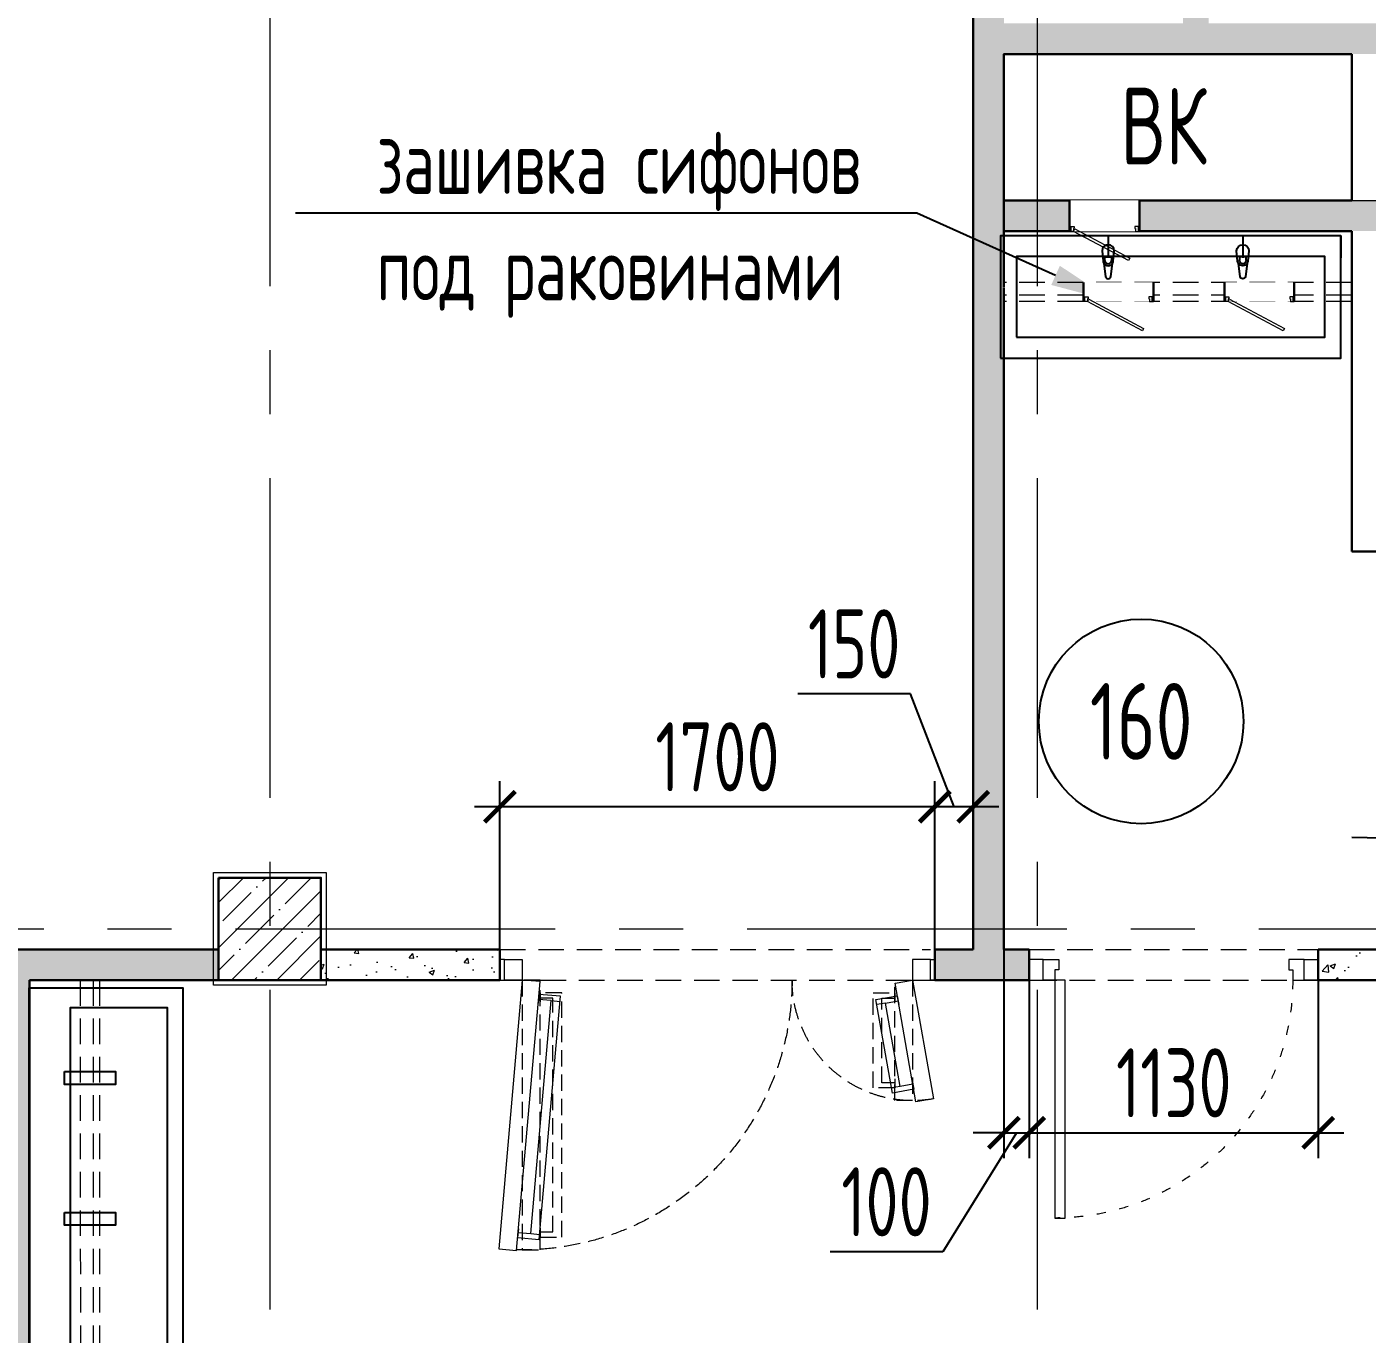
# Model space of a CAD drawing. Header units: millimetres. Extents: x -360149 to 9420325, y 0 to 292181.
# Drawn here: x -201184 to -195944, y 117017 to 122127 of the extents above; entities that cross this region are included whole.
import ezdxf
from ezdxf import colors
from ezdxf.entities.mleader import LeaderData, LeaderLine
from ezdxf.enums import TextEntityAlignment as Align
from ezdxf.math import Vec2, Vec3

# ---------------------------------------------------------------- set-up
doc = ezdxf.new("R2010")
doc.units = ezdxf.units.MM
doc.header["$MEASUREMENT"] = 0
doc.set_wipeout_variables(frame=1)
for name, pattern in [('ACAD_ISO03W100', [30, 12, -18]), ('ADSK_Штриховая_ш2 п1', [3, 2, -1]), ('CENTER', [2, 1.25, -0.25, 0.25, -0.25]), ('DASHED', [19.049999999999997, 12.7, -6.35])]:
    doc.linetypes.add(name, pattern=pattern)
doc.layers.get('0').update_dxf_attribs({"color": 250, "lineweight": 9})
for name, color, linetype, lineweight in [('_0', 250, 'Continuous', 9), ('_АР ТЕКСТ', 250, 'Continuous', 25), ('АР_Выноски АПР', 7, 'Continuous', 5), ('АР_Двери', 5, 'Continuous', 18), ('АР_Колонны', 5, 'Continuous', 30), ('АР_Колонны Штрих', 250, 'Continuous', 5), ('АР_Маркер экспликации', 239, 'Continuous', 13), ('АР_Номер помещения', 1, 'Continuous', 25), ('АР_Оси', 193, 'Continuous', 9), ('АР_Отметки', 250, 'Continuous', 15), ('АР_Перегородки витражные', 152, 'Continuous', 13), ('АР_Перегородки газоблок', 165, 'Continuous', 30), ('АР_Перегородки газоблок_Штрих', 165, 'Continuous', 5), ('АР_Помещения_площадь', 19, 'Continuous', 9), ('АР_Размеры дверей', 15, 'Continuous', 0), ('АР_тонкая линия', 250, 'Continuous', 0)]:
    doc.layers.add(name, color=color, linetype=linetype, lineweight=lineweight)
for name, color, linetype in [('АР_Отверстия', 251, 'Continuous'), ('ТХ_ВК_трапы', 5, 'Continuous'), ('ТХ_сантехника', 253, 'Continuous')]:
    doc.layers.add(name, color=color, linetype=linetype)
doc.styles.add('ICOCPEUR', font='isocpeur.ttf')
doc.styles.add('ISOCPEUR', font='isocpeur.ttf', dxfattribs={"width": 0.7})
doc.styles.get("Standard").update_dxf_attribs({"font": 'isocpeur.ttf'})
doc.dimstyles.new('R_100', dxfattribs={"dimtxt": 270, "dimasz": 120, "dimexe": 100, "dimexo": 0, "dimgap": 60, "dimtad": 1, "dimdec": 0, "dimrnd": 5, "dimzin": 0, "dimdsep": 46, "dimtxsty": 'ISOCPEUR', "dimblk": 'ARCHTICK', "dimcen": 0, "dimdle": 100, "dimclrd": 256, "dimclre": 256, "dimclrt": 256, "dimadec": 0, "dimazin": 0, "dimtfac": 2, "dimtdec": 0, "dimtofl": 0, "dimtmove": 1, "dimatfit": 3, "dimfxl": 1, "dimtvp": 3, "dimtolj": 1, "dimtzin": 0, "dimarcsym": 0})
pattern_1 = [(49.99999999999999, (0, 0), (215.178054780226, -18.82564049477853), [22.5, -247.5]), (355, (0, 0), (-41.6254000839, 225.6576401100035), [18, -198]), (100.45144446, (17.9315043, -1.5688032), (173.5526540181336, 206.8319972905888), [19.12205759999999, -210.3426336]), (46.18420000000001, (0, 60), (320.1723992014717, -49.65578423792296), [33.75, -371.25]), (96.63563549, (26.6810235, 55.86200789999999), (280.3985837022685, 292.2355802323651), [28.6831026, -315.5141279999999]), (351.1841639899999, (0, 60), (280.3985835164319, 292.2355800809971), [27, -297.0000003]), (21, (30, 45), (179.0721156355385, -120.7856671996016), [22.5, -247.5]), (326.0000000000001, (30, 45), (72.99459957647451, 217.5450135140559), [18, -198]), (71.45144474, (44.92267620000001, 34.9345278), (252.0667130189913, 96.75934584190615), [19.122057, -210.3426336]), (37.50000000000001, (0, 0), (3.647956595187201, 99.86815614939344), [0, -195.6, 0, -201, 0, -198.75]), (7.499999999999999, (0, 0), (78.92086123264458, 118.3235135647081), [0, -114.6, 0, -191.1, 0, -75.75]), (327.5, (-66.9, 0), (160.1467308517227, -6.766461520313927), [0, -75, 0, -234, 0, -310.5]), (317.5, (-96.9, 0), (174.9558508027159, 30.03149469969532), [0, -97.5, 0, -155.4, 0, -220.5])]

# ---------------------------------------------------------------- blocks, each defined once
blk = doc.blocks.new('*U1084')
for points in [[(-55, -80), (-55, 0), (-115, 0), (-115, -40), (-100, -40), (-100, -80), (-55, -80)], [(0, 0), (0, -80), (-55, -80), (-55, 0), (0, 0)], [(-1130, -1.84741111297626e-13), (-1130, -80.00000000000018), (-1075, -80.00000000000018), (-1075, -1.84741111297626e-13), (-1130, -1.84741111297626e-13)], [(-1075, -80.00000000000018), (-1075, -1.84741111297626e-13), (-1015, -1.84741111297626e-13), (-1015, -40.00000000000018), (-1030, -40.00000000000018), (-1030, -80.00000000000018), (-1075, -80.00000000000018)]]:
    blk.add_lwpolyline(points)
blk.add_lwpolyline([(-100, -80), (-99.99999999999984, -1010), (-139.9999999999999, -1010), (-140, -80)], close=True)
at = {"linetype": 'ACAD_ISO03W100', "ltscale": 3}
blk.add_arc((-100, -80), 930.0000000000003, 180, 270, dxfattribs=at)
blk = doc.blocks.new('*U49')
at = {"layer": 'АР_Номер помещения', "color": 7}
blk.add_circle((751.6294781900615, 3747.195448254171), 400, dxfattribs=at)
at = {"layer": 'АР_Помещения_площадь', "color": 7}
blk.add_line((3037.965397160354, 2935.877906606682), (2615.61704077886, 2935.877906606682), dxfattribs=at)
at = {"color": 7, "style": 'ISOCPEUR', "width": 0.7, "flags": 1}
blk.add_attdef('КАТЕГОРИЯ', (-499.1655280450395, -2092.186355050572), '', height=250, dxfattribs=at)
at = {"layer": 'АР_Номер помещения', "color": 7, "style": 'ISOCPEUR', "width": 0.7}
blk.add_attdef('НОМЕР_ПОМЕЩЕНИЯ', text='', height=300, dxfattribs=at).set_placement((751.6294781871511, 3747.195448254171), align=Align.MIDDLE_CENTER)
at = {"layer": 'АР_Помещения_площадь', "color": 7, "style": 'ISOCPEUR', "width": 0.7}
blk.add_attdef('ПЛОЩАДЬ_ПОМЕЩЕНИЯ', text='', height=200, dxfattribs=at).set_placement((3042.85155513354, 3182.383436574031), align=Align.MIDDLE_RIGHT)
at = {"layer": 'АР_Помещения_площадь', "color": 7, "lineweight": 30, "width": 0.7, "flags": 104}
blk.add_attdef('ИМЯ_ПОМЕЩЕНИЯ', text='', height=100, dxfattribs=at).set_placement((157.6277002443094, 1217.141369806137), align=Align.MIDDLE_CENTER)
blk = doc.blocks.new('_ArchTick')
at = {"color": 0, "linetype": 'ByBlock', "const_width": 0.15}
blk.add_lwpolyline([(-0.5, -0.5), (0.5, 0.5)], dxfattribs=at)
blk = doc.blocks.new('*D779')
at = {"layer": 'АР_Размеры дверей', "lineweight": -2, "ltscale": 100, "transparency": 16777216}
for p, q in [((-197264.9518180368, 118400.6824585483), (-197264.9518180368, 117704)), ((-196134.9514220528, 118400.6376679339), (-196134.9514220528, 117704)), ((-197364.9518180368, 117804), (-196034.9514220528, 117804))]:
    blk.add_line(p, q, dxfattribs=at)
at = {"layer": 'АР_Размеры дверей', "lineweight": -2, "ltscale": 100, "transparency": 16777216, "xscale": 120, "yscale": 120, "zscale": 120, "rotation": 180}
blk.add_blockref('_ArchTick', (-197264.9518180368, 117804), dxfattribs=at)
at = {"layer": 'АР_Размеры дверей', "lineweight": -2, "ltscale": 100, "transparency": 16777216, "xscale": 120, "yscale": 120, "zscale": 120}
blk.add_blockref('_ArchTick', (-196134.9514220528, 117804), dxfattribs=at)
at = {"layer": 'АР_Размеры дверей', "ltscale": 100, "transparency": 16777216, "insert": (-196699.9516200448, 117999), "char_height": 270, "attachment_point": 5, "style": 'ISOCPEUR'}
blk.add_mtext('\\A1;1130', dxfattribs=at)
blk = doc.blocks.new('1700-3')
for p, q in [((-415.6253960109271, 1464.7246370686), (-421.70308222927, 1430.256365713171)), ((-89.72475516944473, 1407.25956105806), (-95.8024413877863, 1372.791289702638))]:
    blk.add_line(p, q)
at = {"linetype": 'DASHED', "ltscale": 5}
for p, q in [((-80.16743889310469, 100.1580923310214), (-83.21788988918979, 135.0249067642405)), ((-991.1908125178136, 20.45387493389349), (-994.2412635138994, 55.32068936711953))]:
    blk.add_line(p, q, dxfattribs=at)
for points in [[(-476.2561586545376, 1526.041877320866), (-12.13058800625615, 1444.204016778862), (0, 1513.000000000015), (-464.1255706482814, 1594.837860542019)], [(0, -13), (-1050.701037039408, -104.9244294936596), (-1056.78949948028, -35.33298535108734), (-6.088462440708092, 56.59144414252825)]]:
    blk.add_lwpolyline(points, close=True)
for points in [[(80, 1600.000000000015), (0, 1600.000000000015), (0, 1583.000000000015), (80, 1583.000000000015), (80, 1600.000000000015)], [(0, 1583.000000000015), (80, 1583.000000000015), (80, 1513.000000000015), (50, 1513.000000000015), (50, 1513.000000000015), (0, 1513.000000000015), (0, 1583.000000000015)], [(-392.1956552634247, 1511.219742561078), (-426.6639266188386, 1517.297428779418), (-441.3992372895275, 1433.729329266512), (-76.10628632755558, 1369.318326149302), (-61.37097565686662, 1452.886425662208), (-95.83924701230725, 1458.964111880553)], [(-406.9677715586075, 1513.824465226083), (-415.6253960109271, 1464.7246370686), (-89.72475516944475, 1407.25956105806), (-81.06713071712524, 1456.359389215543)], [(-971.9025444605915, -27.90633910566137), (-1006.769358893734, -30.95679010174195), (-1014.165157475821, 53.5775745122065), (-63.29399592736806, 136.7680216191447), (-55.89819734544509, 52.2336570052403), (-90.76501177867341, 49.18320600915217)], [(-986.8454649319701, -29.21367524684861), (-991.1908125178136, 20.45387493389349), (-80.16743889310469, 100.1580923310214), (-75.82209130729406, 50.49054215033096)], [(0, -83), (80, -83), (80, -13), (50, -13), (50, -13), (0, -13), (0, -83)], [(80, -100), (0, -100), (0, -83), (80, -83), (80, -100)]]:
    blk.add_lwpolyline(points)
for points in [[(-471.2854556929224, 1443.142727846411), (0, 1443.142727846411), (0, 1513.000000000015), (-471.2854556929224, 1513.000000000015)], [(0, -13), (-1054.714544307331, -12.99999999778794), (-1054.714544307331, 56.85727215581591), (1.600852783667506e-10, 56.85727215354564)]]:
    blk.add_lwpolyline(points, close=True, dxfattribs=at)
for points in [[(-385.9281835410744, 1443.142727846411), (-420.9281835410608, 1443.142727846411), (-420.928183541094, 1358.285455696284), (-50.00000000003325, 1358.285455696284), (-50.00000000000006, 1443.142727846411), (-85.00000000001363, 1443.142727846411)], [(-400.9281835410745, 1443.142727846411), (-400.9281835410804, 1393.285455696284), (-70.00000000001961, 1393.285455696284), (-70.0000000000137, 1443.142727846411)], [(-969.5033349099207, 56.85727215578422), (-1004.503334909845, 56.85727215586533), (-1004.503334909845, 141.7145443094692), (-49.9999999998207, 141.7145443071989), (-49.99999999998079, 56.85727215365327), (-84.99999999999099, 56.85727215373439)], [(-984.5033349099207, 56.85727215578905), (-984.5033349098445, 106.714544309391), (-69.99999999988664, 106.7145443072772), (-69.99999999999099, 56.85727215372955)]]:
    blk.add_lwpolyline(points, dxfattribs=at)
for centre, radius, start, end in [((0, 1513.000000000015), 471.2854556929224, 170, 269.999999999991), ((-2.398792275926098e-10, -13), 1054.714544307091, 89.99999999999099, 181.2023287772808)]:
    blk.add_arc(centre, radius, start, end, dxfattribs=at)
blk = doc.blocks.new('*D811')
at = {"layer": 'АР_Размеры дверей', "lineweight": -2, "ltscale": 100, "transparency": 16777216}
for p, q in [((-199333.872557346, 118400.8227127713), (-199333.872557346, 119178.5168576669)), ((-197633.8725714757, 118400.8227127713), (-197633.8725714757, 119178.5168576669)), ((-197533.8725714757, 119078.5168576669), (-199433.872557346, 119078.5168576669))]:
    blk.add_line(p, q, dxfattribs=at)
at = {"layer": 'АР_Размеры дверей', "lineweight": -2, "ltscale": 100, "transparency": 16777216, "xscale": 120, "yscale": 120, "zscale": 120, "rotation": 180}
blk.add_blockref('_ArchTick', (-199333.872557346, 119078.5168576669), dxfattribs=at)
at = {"layer": 'АР_Размеры дверей', "lineweight": -2, "ltscale": 100, "transparency": 16777216, "xscale": 120, "yscale": 120, "zscale": 120}
blk.add_blockref('_ArchTick', (-197633.8725714757, 119078.5168576669), dxfattribs=at)
at = {"layer": 'АР_Размеры дверей', "ltscale": 100, "transparency": 16777216, "insert": (-198483.8725644109, 119273.5168576669), "char_height": 270, "attachment_point": 5, "style": 'ISOCPEUR'}
blk.add_mtext('\\A1;1700', dxfattribs=at)
blk = doc.blocks.new('раковина столовая 2')
for points in [[(970111.9396798526, -22806.08935677988), (970111.9447095923, -17235.87441789324), (969511.9447095923, -17235.87441789324), (969511.9396798526, -22806.08935677988)], [(969571.9394976979, -22746.08935677928), (969571.9347219664, -17313.96507462231), (969951.9347219664, -17313.96513450018), (969951.9394976979, -22746.08941665715)], [(969974.7074482669, -17563.96513450018), (969774.7074482669, -17563.96513450018), (969774.7074482669, -17613.96513450018), (969974.7074482669, -17613.96513450018)], [(969974.7074482669, -18113.96513450018), (969774.7074482669, -18113.96513450018), (969774.7074482669, -18163.96513450018), (969974.7074482669, -18163.96513450018)]]:
    blk.add_lwpolyline(points, close=True)
blk = doc.blocks.new('смеситель короткий')
for p, q in [((41.95281027909368, 21.00000000011642), (0, 25)), ((24.91040886752307, 13.60000000009313), (39.78100593853742, 13.60000000009313)), ((24.91040886752307, -13.59999999997672), (24.91040886752307, 13.60000000009313)), ((104.4000000003725, 11.10000000009313), (51.46626196149737, 17.72976797923911)), ((0, -25), (41.95281027909368, -21)), ((39.78100593853742, -13.59999999997672), (24.91040886752307, -13.59999999997672)), ((51.46626196149737, -17.72976797923911), (104.4000000003725, -11.09999999997672))]:
    blk.add_line(p, q)
for centre, major_axis, ratio, start_param, end_param in [((0, 0), (-17.67766952966472, 17.67766952966472), 0.9999999999998838, -0.7853981633975065, 2.356194490192287), ((39.78100593853742, 0), (9.616652224137074, 9.616652224137077), 0.9999999999997804, 3.926990816987351, 7.068583470577144), ((40.05289184302092, 0), (-14.90989084578103, 14.90989084578102), 0.9999999999992423, -1.357360455577257, -0.8756248293274875), ((40.05289184302092, 0), (14.90989084570516, 14.90989084570517), 1, 4.498953109162998, 6.496621178401278), ((103.0097633138648, 8.731149137020111e-11), (7.910207267981215, 7.910207267981219), 0.9999999999993545, 4.051588559454646, 6.943985728119452), ((40.05289184302092, 0), (14.90989084573811, 14.90989084573811), 0.9999999999988525, 4.017217482909098, 4.498953109156932)]:
    blk.add_ellipse(centre, major_axis=major_axis, ratio=ratio, start_param=start_param, end_param=end_param)
blk = doc.blocks.new('раковина')
at = {"layer": 'ТХ_сантехника'}
for p, q in [((968010.4086821892, -23753.9982091662), (968100.0335356699, -23753.9982091662)), ((968010.4086821892, -24153.9982091662), (968100.0335356699, -24153.9982091662)), ((968010.4086821892, -24703.9982091662), (968100.0335356699, -24703.9982091662))]:
    blk.add_line(p, q, dxfattribs=at)
for points in [[(968510.4086821892, -25143.9982091662), (968510.4086821892, -23753.9982091662), (968010.4086821892, -23753.9982091662), (968010.4086821892, -25143.9982091662)], [(968425.4086821892, -25078.9982091662), (968425.4086821892, -23818.9982091662), (968095.4086821892, -23818.9982091662), (968095.4086821892, -25078.9982091662)]]:
    blk.add_lwpolyline(points, close=True, dxfattribs=at)
at = {"layer": 'ТХ_сантехника', "ltscale": 100, "xscale": -1, "rotation": 180}
blk.add_blockref('смеситель короткий', (968072.0995176868, -24153.9982091662), dxfattribs=at)
at = {"layer": 'ТХ_сантехника'}
blk.add_blockref('смеситель короткий', (968072.0995176868, -24703.9982091662), dxfattribs=at)
blk = doc.blocks.new('_DotSmall')
at = {"color": 0, "linetype": 'ByBlock', "const_width": 0.5}
blk.add_lwpolyline([(-0.0625, 0, 1), (0.0625, 0, 1)], format="xyb", close=True, dxfattribs=at)
blk = doc.blocks.new('*D1358')
at = {"layer": 'АР_Размеры дверей', "lineweight": -2, "ltscale": 100, "transparency": 16777216}
for p, q in [((-197728.689134588, 119519.9093634707), (-198169.989134588, 119519.9093634707)), ((-197558.8938412293, 119078.5168576669), (-197728.689134588, 119519.9093634707)), ((-197633.8725714757, 118520.6639668389), (-197633.8725714757, 119178.5168576669)), ((-197483.9151109829, 118520.6639668389), (-197483.9151109829, 119178.5168576669)), ((-197383.9151109829, 119078.5168576669), (-197733.8725714757, 119078.5168576669))]:
    blk.add_line(p, q, dxfattribs=at)
at = {"layer": 'АР_Размеры дверей', "lineweight": -2, "ltscale": 100, "transparency": 16777216, "xscale": 120, "yscale": 120, "zscale": 120, "rotation": 180}
blk.add_blockref('_ArchTick', (-197633.8725714757, 119078.5168576669), dxfattribs=at)
at = {"layer": 'АР_Размеры дверей', "lineweight": -2, "ltscale": 100, "transparency": 16777216, "xscale": 120, "yscale": 120, "zscale": 120}
blk.add_blockref('_ArchTick', (-197483.9151109829, 119078.5168576669), dxfattribs=at)
at = {"layer": 'АР_Размеры дверей', "ltscale": 100, "transparency": 16777216, "insert": (-197949.339134588, 119714.9093634707), "char_height": 270, "attachment_point": 5, "style": 'ISOCPEUR'}
blk.add_mtext('\\A1;150', dxfattribs=at)
blk = doc.blocks.new('*D1359')
at = {"layer": 'АР_Размеры дверей', "lineweight": -2, "ltscale": 100, "transparency": 16777216}
for p, q in [((-197363.9151109828, 118520.6738749546), (-197363.9151109828, 117704)), ((-197264.9617261183, 118520.6820453011), (-197264.9617261183, 117704)), ((-197314.4384185506, 117804), (-197602.3523253258, 117339.017400854)), ((-197363.9151109828, 117804), (-197483.9151109828, 117804)), ((-197363.9151109828, 117804), (-197264.9617261183, 117804)), ((-197264.9617261183, 117804), (-197144.9617261183, 117804)), ((-197602.3523253258, 117339.017400854), (-198043.6523253258, 117339.017400854))]:
    blk.add_line(p, q, dxfattribs=at)
at = {"layer": 'АР_Размеры дверей', "lineweight": -2, "ltscale": 100, "transparency": 16777216, "xscale": 120, "yscale": 120, "zscale": 120}
blk.add_blockref('_ArchTick', (-197363.9151109828, 117804), dxfattribs=at)
at = {"layer": 'АР_Размеры дверей', "lineweight": -2, "ltscale": 100, "transparency": 16777216, "xscale": 120, "yscale": 120, "zscale": 120, "rotation": 180}
blk.add_blockref('_ArchTick', (-197264.9617261183, 117804), dxfattribs=at)
at = {"layer": 'АР_Размеры дверей', "ltscale": 100, "transparency": 16777216, "insert": (-197823.0023253258, 117534.017400854), "char_height": 270, "attachment_point": 5, "style": 'ISOCPEUR'}
blk.add_mtext('\\A1;100', dxfattribs=at)
blk = doc.blocks.new('A$C985b353d')
at = {"layer": 'ТХ_ВК_трапы', "ltscale": 100}
for p, q in [((6.382864823623454, 408.7015674520577), (2.194528594974155, 189.2080800976214)), ((2.194528594974155, 189.2080800976214), (-11.21183628975049, 263.5357217971907)), ((-11.21183628975049, 263.5357217971907), (2.194528594974155, 189.2080800976214)), ((2.194528594974155, 189.2080800976214), (19.79846604761642, 264.2907758739971)), ((-407.3905546945322, 3.304820391200661), (-187.8970673400959, -0.8835158374485985)), ((-187.8970673400959, -0.8835158374485985), (-262.9797631164715, 16.72042161519365)), ((192.286124530044, -0.8835158374485879), (267.3688203064197, 16.72042161519364)), ((411.7796118844803, 3.304820391200604), (192.286124530044, -0.8835158374485879)), ((-187.8970673400959, -0.8835158374485985), (-262.2247090396652, -14.28988072217326)), ((-262.2247090396652, -14.28988072217326), (-187.8970673400959, -0.8835158374485985)), ((192.286124530044, -0.8835158374485879), (266.6137662296133, -14.28988072217327)), ((266.6137662296133, -14.28988072217327), (192.286124530044, -0.8835158374485879)), ((9.65501813502685, -190.8286551302578), (-3.751346749697859, -265.1562968298271)), ((-3.751346749697859, -265.1562968298271), (9.65501813502685, -190.8286551302578)), ((13.84335436367596, -410.322142484694), (9.65501813502685, -190.8286551302578)), ((9.65501813502685, -190.8286551302578), (27.25895558766905, -265.9113509066335))]:
    blk.add_line(p, q, dxfattribs=at)
blk = doc.blocks.new('*U1685')
at = {"color": 7}
blk.add_wipeout([(-565.0000000000091, 59.95859344216501), (444.9028247361907, 59.95859344216501), (444.9028247361906, -217.6467703792971), (-565.0000000000094, -217.6467703792971)], dxfattribs=at)
for p, q in [((-530.0000000000093, 60.00000000096298), (-565.0000000000093, 60.00000000096299)), ((-550.0000000000093, 60.00000000096308), (-550.0000000000093, -9.999999999034593)), ((-550.0000000000093, -9.999999999034593), (-550.0000000000093, 60.00000000096308)), ((-510.0000000000093, 60.00000000096298), (-530.0000000000093, 60.00000000096298)), ((-510.0000000000093, 20.00000000096298), (-510.0000000000093, 60.00000000096298)), ((-500.0000000000093, 20.00000000096298), (-510.0000000000093, 20.00000000096298)), ((-500.0000000000093, -9.999999999034692), (-500.0000000000093, 20.00000000096298)), ((379.9028247361909, -9.999999999034632), (379.9028247361909, 20.00000000096304)), ((379.9028247361909, 20.00000000096304), (389.902824736191, 20.00000000096304)), ((389.902824736191, 20.00000000096304), (389.902824736191, 60.00000000096303)), ((389.902824736191, 60.00000000096303), (409.902824736191, 60.00000000096303)), ((409.902824736191, 60.00000000096303), (444.902824736191, 60.00000000096304)), ((429.902824736191, 60.00000000096313), (429.902824736191, -9.999999999034545)), ((429.902824736191, -9.999999999034545), (429.902824736191, 60.00000000096313)), ((-565.0000000000093, -9.999999999034683), (-530.0000000000093, -9.999999999034687)), ((-530.0000000000093, -9.999999999034687), (-500.0000000000093, -9.999999999034692)), ((409.902824736191, -9.999999999034635), (379.9028247361909, -9.999999999034632)), ((444.902824736191, -9.999999999034639), (409.902824736191, -9.999999999034635))]:
    blk.add_line(p, q)
at = {"lineweight": 30}
for p, q in [((-565.0000000000093, 59.95859344216533), (-565.0000000000093, -217.646770379297)), ((444.902824736191, 59.95859344216537), (444.902824736191, -217.6467703792969))]:
    blk.add_line(p, q, dxfattribs=at)
blk.add_lwpolyline([(388.8226024798294, 60.24635655710596), (370.0190755727128, 24.94157818571139), (-424.338437783679, 448.0209335958394), (-405.5349108765625, 483.3257119672342)], close=True)
blk = doc.blocks.new('*U1688')
at = {"color": 7}
blk.add_wipeout([(-565.0000000000091, 59.95859344216501), (444.9028247361907, 59.95859344216501), (444.90282473619055, -387.7601720045584), (-565.0000000000094, -387.7601720045586)], dxfattribs=at)
for p, q in [((-530.0000000000093, 60.00000000096298), (-565.0000000000093, 60.00000000096299)), ((-550.0000000000093, 60.00000000096308), (-550.0000000000093, -9.999999999034593)), ((-550.0000000000093, -9.999999999034593), (-550.0000000000093, 60.00000000096308)), ((-510.0000000000093, 60.00000000096298), (-530.0000000000093, 60.00000000096298)), ((-510.0000000000093, 20.00000000096298), (-510.0000000000093, 60.00000000096298)), ((-500.0000000000093, 20.00000000096298), (-510.0000000000093, 20.00000000096298)), ((-500.0000000000093, -9.999999999034692), (-500.0000000000093, 20.00000000096298)), ((379.9028247361909, -9.999999999034632), (379.9028247361909, 20.00000000096304)), ((379.9028247361909, 20.00000000096304), (389.902824736191, 20.00000000096304)), ((389.902824736191, 20.00000000096304), (389.902824736191, 60.00000000096303)), ((389.902824736191, 60.00000000096303), (409.902824736191, 60.00000000096303)), ((409.902824736191, 60.00000000096303), (444.902824736191, 60.00000000096304)), ((429.902824736191, 60.00000000096313), (429.902824736191, -9.999999999034545)), ((429.902824736191, -9.999999999034545), (429.902824736191, 60.00000000096313)), ((-565.0000000000093, -9.999999999034683), (-530.0000000000093, -9.999999999034687)), ((-530.0000000000093, -9.999999999034687), (-500.0000000000093, -9.999999999034692)), ((409.902824736191, -9.999999999034635), (379.9028247361909, -9.999999999034632)), ((444.902824736191, -9.999999999034639), (409.902824736191, -9.999999999034635))]:
    blk.add_line(p, q)
at = {"lineweight": 30}
for p, q in [((-565.0000000000093, 59.95859344216533), (-565.0000000000093, -387.7601720045584)), ((444.902824736191, 59.95859344216537), (444.902824736191, -387.7601720045583))]:
    blk.add_line(p, q, dxfattribs=at)
blk.add_lwpolyline([(388.8226024798294, 60.24635655710596), (370.0190755727128, 24.94157818571139), (-424.338437783679, 448.0209335958394), (-405.5349108765625, 483.3257119672342)], close=True)

msp = doc.modelspace()

# ---------------------------------------------------------------- hatches: boundary and pattern name
at = {"layer": 'АР_Колонны Штрих', "ltscale": 100}
h = msp.add_hatch(dxfattribs=at)
h.set_pattern_fill('ANSI35', color=256, scale=500)
h.set_pattern_definition([(45, (-1157486.014376215, 158672.1571121852), (-88.38834764831844, 88.38834764831844), []), (45, (-1157397.626028715, 158672.1571121852), (-88.38834764831844, 88.38834764831844), [156.25, -31.25, 0, -31.25])])
h.paths.add_polyline_path([(-200033.9151109831, 118800.6824583525), (-200433.9151109831, 118800.6824583525), (-200433.9151109831, 118400.6824583525), (-200033.9151109831, 118400.6824583525)])
at = {"layer": 'АР_Перегородки газоблок_Штрих', "ltscale": 100}
h = msp.add_hatch(dxfattribs=at)
h.set_pattern_fill('AR-CONC', color=256, scale=30)
h.set_pattern_definition(pattern_1)
h.paths.add_polyline_path([(-197233.9151109831, 124548.397099864), (-197363.9151109829, 124548.397099864), (-197363.9151109829, 124600.6824583526), (-197483.9151109828, 124600.6824583526), (-197483.9151109829, 121099.140863475, 0.09525128799542544), (-197363.9151109828, 121143.316811928), (-197363.9151109829, 122020.3170660118), (-197363.9151109829, 122020.3174086252), (-197233.9151109831, 122020.3173552842), (-197233.9151109831, 122140.3170660118), (-197364.1489062715, 122140.3170660118), (-197364.1151109829, 122140.7057118303), (-197364.1151109829, 123640.7057118304), (-197233.9151109831, 123640.7057118304), (-197233.9151109831, 123760.7057118303), (-197363.9151109829, 123760.7057118303), (-197363.9151109829, 124428.397099864), (-197233.9151109831, 124428.397099864)])
h.paths.add_polyline_path([(-196563.9077933564, 124600.6824583526), (-196663.9077933568, 124600.6824583526), (-196663.9076542278, 124548.397099864), (-197233.9151109831, 124548.397099864), (-197233.9151109831, 124428.397099864), (-196663.9073349132, 124428.397099864), (-196663.9055582165, 123760.7057118303), (-197233.9151109831, 123760.7057118303), (-197233.9151109831, 123640.7057118304), (-196764.1151109829, 123640.7057118304), (-196663.9052389019, 123640.7057118303), (-196663.9012464369, 122140.3177058237), (-196563.9012464373, 122140.3179719192)])
h.paths.add_polyline_path([(-196563.9151109826, 127350.6824583525), (-196663.9151109829, 127350.6824583525), (-196663.9077933568, 124600.6824583526), (-196563.9077933564, 124600.6824583526)])
h.paths.add_polyline_path([(-197363.915110983, 127350.6824583525), (-197483.9151109828, 127350.6824583525), (-197483.9151109828, 124600.6824583526), (-197363.9151109829, 124600.6824583526)])
h = msp.add_hatch(dxfattribs=at)
h.set_pattern_fill('AR-CONC', color=256, scale=30)
h.set_pattern_definition(pattern_1)
h.paths.add_polyline_path([(-190393.9237537337, 123152.3887809765), (-190513.9237090724, 123152.3871990746), (-190513.909971974, 122140.3170660118), (-197362.4473793036, 122140.3170660118), (-197362.4473793036, 122020.3137697774), (-190513.9083899917, 122020.3109104098), (-190513.9008518052, 121448.4784288714), (-197363.9151109828, 121448.4784288712), (-197363.9151109828, 121328.495369308), (-190513.8992702804, 121328.5069742351), (-190513.8991925884, 121322.6134058199), (-190513.8977952643, 121322.6134058199), (-190513.8977952643, 120884.3032050406), (-190513.8607231591, 118520.6593772406), (-190613.1786350766, 118520.6559817169), (-190613.1765908063, 118400.6559817344), (-188433.9151109827, 118400.6824583525), (-188433.917155253, 118520.6824583351), (-190393.862255816, 118520.6609590893)])
edge = h.paths.add_edge_path()
edge.add_line((-197363.9151109828, 121105.7429913883), (-197363.9151109828, 121143.3168119281))
edge.add_arc((-197538.8089604042, 121433.3276700606), 338.6652571495604, 279.3281592215792, 301.0924837210941, ccw=False)
edge.add_line((-197483.9151109829, 121099.140863475), (-197483.9151109829, 118520.6640052367))
edge.add_line((-197483.9151109829, 118520.6640052367), (-197633.8824654617, 118520.6515843898))
edge.add_line((-197633.8824654617, 118520.6515843898), (-197633.8725572111, 118400.6499500117))
edge.add_line((-197633.8725572111, 118400.6499500117), (-197264.9514221446, 118400.6498717905))
edge.add_line((-197264.9514221446, 118400.6498717905), (-197264.9617230687, 118520.6451104181))
edge.add_line((-197264.9617230687, 118520.6451104181), (-197363.9151109828, 118520.6738749546))
edge.add_line((-197363.9151109828, 118520.6738749546), (-197363.9151109828, 121105.7429913883))
h.paths.add_polyline_path([(-187913.9151109828, 123270.6824583525), (-187993.9151109828, 123270.8154791156), (-188033.9135905866, 123270.8154791155), (-188033.9151109828, 121714.3203533522), (-188033.9151109837, 118400.6824583525), (-187913.9151109818, 118400.6824583525), (-187913.915110983, 121948.4739019158)])
h = msp.add_hatch(dxfattribs=at)
h.set_pattern_fill('AR-CONC', color=256, scale=30)
h.set_pattern_definition(pattern_1)
h.paths.add_polyline_path([(-201173.7909155209, 118370.8918277292), (-201173.5999667562, 118400.6543505781), (-200433.9151109831, 118400.6824583525), (-200433.9151109831, 118520.6824584392), (-201293.3921553879, 118520.6497986021), (-201293.3903667864, 115964.6203019696), (-201293.3222918898, 115964.6204218113), (-201292.729025022, 115627.6209440158), (-201293.3901309677, 115627.6197801794), (-201293.3901121181, 115600.6824583525), (-201173.7884141036, 115600.6824583525)])
h.paths.add_polyline_path([(-201173.7884141036, 115600.6824583525), (-201293.3901121181, 115600.6824583525), (-201293.3896968013, 115007.1673468491), (-201293.3881022537, 112600.6824583525), (-201173.3881437851, 112600.6824583525), (-201173.3881969322, 112680.6819052163), (-200433.9151109831, 112680.6824583525), (-200433.9151109831, 112800.6824583525), (-200573.7858857861, 112800.6823537272), (-200573.7858857812, 112800.6768888425), (-201173.7858857812, 112800.6768888425)])
h.paths.add_polyline_path([(-200433.9151109831, 112520.6516951125), (-201173.3880906168, 112520.6511419766), (-201173.3881437851, 112600.6824583525), (-201293.3881022537, 112600.6824583525), (-201293.3868445338, 110702.5364942346), (-201173.3868589134, 110702.5364942346), (-201173.3880093214, 112400.6511419766), (-200433.9173460821, 112400.6516951108), (-200433.9151109831, 112400.6516952827)])
h = msp.add_hatch(dxfattribs=at)
h.set_pattern_fill('AR-CONC', color=256, scale=30)
h.set_pattern_definition(pattern_1)
h.paths.add_polyline_path([(-199333.8810351052, 118520.682453716), (-200033.915902845, 118520.6942429768), (-200033.9151109831, 118400.6824583525), (-199333.8838958184, 118400.6822418386)])
h = msp.add_hatch(dxfattribs=at)
h.set_pattern_fill('AR-CONC', color=256, scale=30)
h.set_pattern_definition(pattern_1)
h.paths.add_polyline_path([(-194433.9136806263, 118520.6508711956), (-196134.9522139677, 118520.6574768993), (-196134.9514221057, 118400.645692275), (-194433.9165413395, 118400.6506593181)])

# ---------------------------------------------------------------- linework, layer by layer
at = {"ltscale": 100}
msp.add_lwpolyline([(-200453.9151109831, 118820.6824583525), (-200013.9151109832, 118820.6824583525), (-200013.9151109832, 118380.6824583525), (-200453.9151109831, 118380.6824583525)], close=True, dxfattribs=at)
at = {"layer": '_0', "ltscale": 100}
msp.add_line((-196003.9197947496, 121448.4774984429), (-191587.2691437653, 121448.4774984429), dxfattribs=at)
at = {"layer": 'АР_Колонны', "ltscale": 100}
msp.add_lwpolyline([(-200433.9151109831, 118800.6824583525), (-200033.9151109831, 118800.6824583525), (-200033.9151109831, 118400.6824583525), (-200433.9151109831, 118400.6824583525)], close=True, dxfattribs=at)
at = {"layer": 'АР_Оси', "linetype": 'CENTER', "ltscale": 1000}
for p, q in [((-200233.9151109831, 134363.1513644526), (-200233.9151109831, 78630.80280076223)), ((-197233.9151109831, 134363.1513644527), (-197233.9151109831, 78630.80280076223)), ((-224367.6090424565, 118600.6824583526), (-141189.2069877373, 118600.6824583525))]:
    msp.add_line(p, q, dxfattribs=at)
at = {"layer": 'АР_Перегородки газоблок', "ltscale": 100}
msp.add_line((-196003.9199210385, 122020.3170660118), (-197363.9151109829, 122020.3170660118), dxfattribs=at)
for points in [[(-197483.9151109829, 118520.6639668389), (-197483.9151109828, 127350.6824583525)], [(-196003.9197947496, 122020.3168505981), (-197363.9151109829, 122020.3174086252), (-197363.9151109828, 121448.4816211333), (-196003.9197947496, 121448.4774984429)], [(-197363.9151109828, 121108.7880073821), (-197363.9151109829, 122020.3170660118)], [(-196003.9197947496, 121448.4774984429), (-196003.9197947496, 122020.3168505981)], [(-196003.9215213734, 121328.4810429926), (-197363.9151109828, 121328.4790899143)], [(-196003.9197803486, 120076.1463075668), (-196003.9215213734, 121328.4810429926)], [(-196003.9199210385, 121328.512241069), (-196003.9199210385, 120076.1582556841)], [(-197363.9151109828, 121105.7429913883), (-197363.9151109828, 118520.6738749546)], [(-195883.9197803486, 120076.1463075668), (-196003.9197803486, 120076.1463075668)], [(-201293.3896968013, 115007.1673468491), (-201293.3921553879, 118520.6497986021), (-200433.9196709425, 118520.6824582659)], [(-200033.9151109831, 118520.6564266103), (-199333.8841934786, 118520.6823477524)], [(-199333.8841934786, 118520.6823477524), (-199333.8807374451, 118400.6823478022)], [(-197633.8824654617, 118520.6515843898), (-197483.9151109829, 118520.6639668389)], [(-197633.8725573461, 118400.6515847988), (-197633.8824654617, 118520.6515843898)], [(-197363.9151109828, 118520.6738749546), (-197264.9617261524, 118520.6824581393)], [(-197264.9617261524, 118520.6824581393), (-197264.9518180368, 118400.6824585483)], [(-196134.9522139288, 118520.6515845859), (-194433.9151109829, 118520.6504752793)], [(-196134.9514221446, 118400.6515845885), (-196134.9522139288, 118520.6515845859)], [(-200433.9151109831, 118400.6824583525), (-201173.5999667562, 118400.6543505781)], [(-201173.5957778988, 112800.6819050611), (-201173.5999667562, 118400.6543505781)], [(-199333.8807374451, 118400.6823478022), (-200033.9151109831, 118400.6824583525)], [(-197264.9518180368, 118400.6824585483), (-197633.8725573461, 118400.6515847988)], [(-194433.9151109829, 118400.650475282), (-196134.9514220619, 118400.6390535561)]]:
    msp.add_lwpolyline(points, dxfattribs=at)
at = {"layer": 'АР_тонкая линия', "linetype": 'ADSK_Штриховая_ш2 п1', "ltscale": 50}
for p, q in [((-199333.8841934786, 118520.6823477524), (-197650.8841934789, 118520.6823477524)), ((-197266.2459848459, 118520.6823477524), (-195583.2459848462, 118520.6823477524)), ((-199325.3841184923, 118400.6822736309), (-197585.4587707974, 118400.4709967077)), ((-197257.7459098597, 118400.6822736309), (-195517.8205621647, 118400.4709967077))]:
    msp.add_line(p, q, dxfattribs=at)
for points in [[(-196003.9212429565, 121128.2132233939), (-197363.9176896284, 121128.2114411343)], [(-196003.9211386897, 121053.2132234012), (-197363.9186294148, 121053.2114411401)], [(-196003.9211734453, 121078.2132233988), (-197363.9183248026, 121078.2114411383)], [(-200974.385587359, 118400.6619206572), (-200974.2226871631, 112800.6820541949)], [(-200924.3855873639, 118400.6619901684), (-200924.2226871671, 112800.6814190207)], [(-200899.3855873663, 118400.6620249239), (-200899.2226871689, 112800.6811144085)]]:
    msp.add_lwpolyline(points, dxfattribs=at)

# ---------------------------------------------------------------- block references
at = {"layer": 'АР_Двери', "xscale": -1}
msp.add_blockref('*U1084', (-197264.9514221446, 118480.6515845885), dxfattribs=at)
at = {"layer": 'АР_Маркер экспликации'}
ref = msp.add_blockref('*U49', (-197579.2190586416, 115664.8045517458), dxfattribs=at)
ref.add_attrib('НОМЕР_ПОМЕЩЕНИЯ', '160', dxfattribs={"layer": 'АР_Номер помещения', "color": 7, "height": 300, "style": 'ISOCPEUR', "width": 0.7}).set_placement((-196827.5895804545, 119412), align=Align.MIDDLE_CENTER)
ref.add_attrib('ПЛОЩАДЬ_ПОМЕЩЕНИЯ', '8.83', dxfattribs={"layer": 'АР_Помещения_площадь', "color": 7, "height": 200, "style": 'ISOCPEUR', "width": 0.7}).set_placement((-194536.3675035079, 118847.1879883199), align=Align.MIDDLE_RIGHT)
at = {"layer": 'АР_Перегородки витражные', "xscale": -1, "rotation": 270}
msp.add_blockref('1700-3', (-199233.872557346, 118400.6823478009), dxfattribs=at)
at = {"layer": 'АР_тонкая линия', "ltscale": 500}
msp.add_blockref('A$C985b353d', (-195596.7194167039, 118956.1077951363), dxfattribs=at)
at = {"layer": 'ТХ_сантехника', "xscale": 0.9566550043806278, "yscale": 0.9566550043806278, "zscale": 0.9566550043806278, "rotation": 270}
msp.add_blockref('раковина', (-173323.2274156905, 1047362.498867798), dxfattribs=at)
at = {"layer": 'ТХ_сантехника', "xscale": -1}
msp.add_blockref('раковина столовая 2', (768938.1537940714, 135606.7662456224), dxfattribs=at)

# ---------------------------------------------------------------- texts
at = {"layer": 'АР_Отверстия', "ltscale": 100, "insert": (-196739.3034499948, 121739.1256408786), "char_height": 300, "attachment_point": 5, "line_spacing_factor": 0.7, "style": 'ICOCPEUR'}
msp.add_mtext('\\A1;{\\W0.7;ВК}', dxfattribs=at)

# ---------------------------------------------------------------- dimensions: what is measured, and where the dimension line sits
at = {"layer": 'АР_Размеры дверей', "ltscale": 100}
for base, p1, p2, picture, middle in [((-197633.8725714757, 119078.5168576669), (-197483.9151109829, 118520.6639668389), (-197633.8725714757, 118520.6639668389), '*D1358', (-197788.689134588, 119519.9093634707)), ((-197264.9617261183, 117804), (-197363.9151109828, 118520.6738749546), (-197264.9617261183, 118520.6820453011), '*D1359', (-197662.3523253258, 117339.017400854))]:
    dim = msp.add_linear_dim(base=base, p1=p1, p2=p2, dimstyle='R_100', override={"dimpost": '\\X', "dimfxl": 300, "dimarcsym": 1}, dxfattribs=at)
    dim.commit()
    dim.dimension.update_dxf_attribs({"geometry": picture, "text_midpoint": middle, "dimtype": 160})
for base, p1, p2, picture, middle in [((-199333.872557346, 119078.5168576669), (-197633.8725714757, 118400.8227127713), (-199333.872557346, 118400.8227127713), '*D811', (-198483.8725644109, 119273.5168576669)), ((-196134.9514220528, 117804), (-197264.9518180368, 118400.6824585483), (-196134.9514220528, 118400.6376679339), '*D779', (-196699.9516200448, 117999))]:
    dim = msp.add_linear_dim(base=base, p1=p1, p2=p2, dimstyle='R_100', override={"dimpost": '\\X', "dimfxl": 300, "dimarcsym": 1}, dxfattribs=at)
    dim.commit()
    dim.dimension.update_dxf_attribs({"geometry": picture, "text_midpoint": middle})

# ---------------------------------------------------------------- leaders
at = {"layer": '_АР ТЕКСТ'}
ml = msp.add_multileader_mtext('Standard', dxfattribs=at)
ml.set_content('{\\W0.8;-2,550}', color=256, style='ISOCPEUR')
ml.set_leader_properties(color=256, linetype='Continuous', lineweight=-1)
ml.set_arrow_properties(name='DOTSMALL')
ml.build(insert=Vec2(0, 0))
ml.multileader.update_dxf_attribs({"has_text_frame": 1, "text_left_attachment_type": 4, "text_right_attachment_type": 4, "dogleg_length": 100, "arrow_head_size": 180})
ctx = ml.context
ctx.base_point, ctx.char_height, ctx.arrow_head_size, ctx.landing_gap_size, ctx.plane_origin = Vec3(-302775.822290387, 123943.2638625839, -1.961751612303354), 250, 180, 50, Vec3(-302295.4889269536, 121699.245469789, -1.961751612303354)
ctx.left_attachment, ctx.right_attachment = 4, 4
notes = []
notes.append((ctx, [(0, (0, 0, 0), (0, 0), (1, 0), 1, [])]))
ctx.mtext.insert, ctx.mtext.width, ctx.mtext.defined_height, ctx.mtext.line_spacing_style, ctx.mtext.flow_direction = Vec3(-302725.822290387, 124276.5971959173, -1.961751612303354), 801.0864057841361, 330.709552927064, 2, 5
ml = msp.add_multileader_mtext('Standard', dxfattribs=at)
ml.set_content('{\\W0.8;-2,550}', color=256, style='ISOCPEUR')
ml.set_leader_properties(color=256, linetype='Continuous', lineweight=-1)
ml.set_arrow_properties(name='DOTSMALL')
ml.build(insert=Vec2(0, 0))
ml.multileader.update_dxf_attribs({"has_text_frame": 1, "text_left_attachment_type": 4, "text_right_attachment_type": 4, "dogleg_length": 100, "arrow_head_size": 180})
ctx = ml.context
ctx.base_point, ctx.char_height, ctx.arrow_head_size, ctx.landing_gap_size, ctx.plane_origin = Vec3(-314736.0148765142, 120073.2763382189, -1.961751612303354), 250, 180, 50, Vec3(-314255.6815130808, 117829.2579454239, -1.961751612303354)
ctx.left_attachment, ctx.right_attachment = 4, 4
notes.append((ctx, [(0, (0, 0, 0), (0, 0), (1, 0), 1, [])]))
ctx.mtext.insert, ctx.mtext.width, ctx.mtext.defined_height, ctx.mtext.line_spacing_style, ctx.mtext.flow_direction = Vec3(-314686.0148765142, 120406.6096715522, -1.961751612303354), 801.0864057841361, 330.709552927064, 2, 5
at = {"layer": 'АР_Выноски АПР'}
ml = msp.add_multileader_mtext('Standard', dxfattribs=at)
ml.set_content('зашивка сифонов \\Pпод раковинами', color=256, style='ISOCPEUR')
ml.set_leader_properties()
ml.build(insert=Vec2(0, 0))
ml.multileader.update_dxf_attribs({"text_left_attachment_type": 6, "text_right_attachment_type": 6, "dogleg_length": 100, "arrow_head_size": 250})
ctx = ml.context
ctx.base_point, ctx.char_height, ctx.arrow_head_size, ctx.landing_gap_size, ctx.plane_origin = Vec3(-199841.3612513161, 121399.1920333068), 250, 250, 25, Vec3(-190442.2835074957, 131529.8870629272)
ctx.left_attachment, ctx.right_attachment = 6, 6
notes.append((ctx, [(1, (1, 1, 0), (-197704.6780564236, 121399.1920333068), (-1, 0), 222.9331948925974, [(2, [(-196933.9971891993, 121053.2120045472)], 0, [])])]))
ctx.mtext.insert, ctx.mtext.width, ctx.mtext.defined_height, ctx.mtext.flow_direction = Vec3(-199816.3612513161, 121724.1920333068), 4200.765449900452, 12.16974444179544, 5
at = {"layer": 'АР_Отметки'}
ml = msp.add_multileader_mtext('Standard', dxfattribs=at)
ml.set_content('{\\W0.8;-2,250}', color=256, style='ISOCPEUR')
ml.set_leader_properties(color=256, linetype='Continuous', lineweight=-1)
ml.set_arrow_properties(name='DOTSMALL')
ml.build(insert=Vec2(0, 0))
ml.multileader.update_dxf_attribs({"has_text_frame": 1, "text_left_attachment_type": 4, "text_right_attachment_type": 4, "dogleg_length": 100, "arrow_head_size": 180})
ctx = ml.context
ctx.base_point, ctx.char_height, ctx.arrow_head_size, ctx.landing_gap_size, ctx.plane_origin = Vec3(-296774.1426544723, 128156.9544789155), 250, 180, 50, Vec3(-296855.5361043215, 126878.8351738673)
ctx.left_attachment, ctx.right_attachment = 4, 4
notes.append((ctx, [(0, (0, 0, 0), (0, 0), (1, 0), 1, [])]))
ctx.mtext.insert, ctx.mtext.width, ctx.mtext.defined_height, ctx.mtext.line_spacing_style, ctx.mtext.flow_direction = Vec3(-296724.1426544723, 128490.2878122488), 769.9889591111103, 343.8884462512117, 2, 5
ml = msp.add_multileader_mtext('Standard', dxfattribs=at)
ml.set_content('%%P0,000', color=256, style='ISOCPEUR')
ml.set_leader_properties(color=256, linetype='Continuous', lineweight=-1)
ml.set_arrow_properties(name='DOTSMALL')
ml.build(insert=Vec2(0, 0))
ml.multileader.update_dxf_attribs({"has_text_frame": 1, "text_left_attachment_type": 4, "text_right_attachment_type": 4, "dogleg_length": 100, "arrow_head_size": 180})
ctx = ml.context
ctx.base_point, ctx.char_height, ctx.arrow_head_size, ctx.landing_gap_size, ctx.plane_origin = Vec3(-202684.2395502269, 121780.8524941115, -0.1595442850443263), 250, 180, 50, Vec3(-205755.3212658922, 120191.3039530797, -0.1595442850443263)
ctx.left_attachment, ctx.right_attachment = 4, 4
notes.append((ctx, [(0, (0, 0, 0), (0, 0), (1, 0), 1, [])]))
ctx.mtext.insert, ctx.mtext.width, ctx.mtext.line_spacing_style, ctx.mtext.flow_direction = Vec3(-202634.2395502269, 122114.1858274449, -0.1595442850443263), 852.6970314602484, 2, 5
ml = msp.add_multileader_mtext('Standard', dxfattribs=at)
ml.set_content('{\\W0.8;-2,250}', color=256, style='ISOCPEUR')
ml.set_leader_properties(color=256, linetype='Continuous', lineweight=-1)
ml.set_arrow_properties(name='DOTSMALL')
ml.build(insert=Vec2(0, 0))
ml.multileader.update_dxf_attribs({"has_text_frame": 1, "text_left_attachment_type": 4, "text_right_attachment_type": 4, "dogleg_length": 100, "arrow_head_size": 180})
ctx = ml.context
ctx.base_point, ctx.char_height, ctx.arrow_head_size, ctx.landing_gap_size, ctx.plane_origin = Vec3(-298305.7964583198, 120267.0421383413, 1.149675994230903e-08), 250, 180, 50, Vec3(-302964.3053933498, 116414.7346247101, 1.149675994230903e-08)
ctx.left_attachment, ctx.right_attachment = 4, 4
notes.append((ctx, [(0, (0, 0, 0), (0, 0), (1, 0), 1, [])]))
ctx.mtext.insert, ctx.mtext.width, ctx.mtext.defined_height, ctx.mtext.line_spacing_style, ctx.mtext.flow_direction = Vec3(-298255.7964583198, 120600.3754716746, 1.149675994230903e-08), 769.9889591111103, 343.8884462512117, 2, 5
ml = msp.add_multileader_mtext('Standard', dxfattribs=at)
ml.set_content('{\\W0.8;-2,250}', color=256, style='ISOCPEUR')
ml.set_leader_properties(color=256, linetype='Continuous', lineweight=-1)
ml.set_arrow_properties(name='DOTSMALL')
ml.build(insert=Vec2(0, 0))
ml.multileader.update_dxf_attribs({"has_text_frame": 1, "text_left_attachment_type": 4, "text_right_attachment_type": 4, "dogleg_length": 100, "arrow_head_size": 180})
ctx = ml.context
ctx.base_point, ctx.char_height, ctx.arrow_head_size, ctx.landing_gap_size, ctx.plane_origin = Vec3(-335903.2474202309, 116985.8569053825, 1.149675994230903e-08), 250, 180, 50, Vec3(-337173.9636271417, 115928.762695511, 1.149675994230903e-08)
ctx.left_attachment, ctx.right_attachment = 4, 4
notes.append((ctx, [(0, (0, 0, 0), (0, 0), (1, 0), 1, [])]))
ctx.mtext.insert, ctx.mtext.width, ctx.mtext.defined_height, ctx.mtext.line_spacing_style, ctx.mtext.flow_direction = Vec3(-335853.2474202309, 117319.1902387158, 1.149675994230903e-08), 769.9889591111103, 343.8884462512117, 2, 5
for ctx, leaders in notes:
    for number, flags, end, landing, length, lines in leaders:
        leader = LeaderData()
        leader.index, (leader.has_last_leader_line, leader.has_dogleg_vector, leader.attachment_direction) = number, flags
        leader.last_leader_point, leader.dogleg_vector, leader.dogleg_length = Vec3(end), Vec3(landing), length
        for number, points, colour, breaks in lines:
            line = LeaderLine()
            line.index, line.vertices, line.color, line.breaks = number, Vec3.list(points), colors.encode_raw_color(colour), breaks
            leader.lines.append(line)
        ctx.leaders.append(leader)

# ---------------------------------------------------------------- next in the draw order: block references
at = {"layer": 'АР_Двери', "xscale": 0.2701273999331003, "yscale": 0.2701273999331003, "zscale": 0.2701273999331003, "rotation": 180.0022807060942}
for name, p in [('*U1688', (-196986.8760018471, 121343.7409794086)), ('*U1685', (-196932.4103961068, 121069.424276864)), ('*U1685', (-196381.8802795702, 121069.4354225835))]:
    msp.add_blockref(name, p, dxfattribs=at)

doc.saveas('drawing.dxf')
